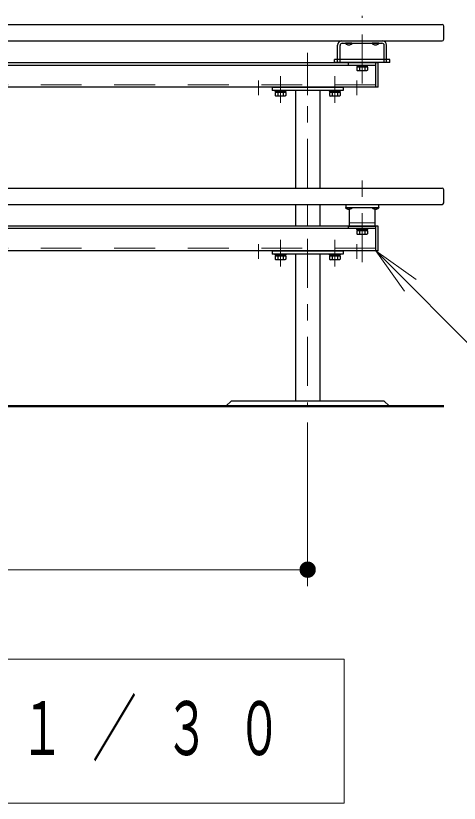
# Model space of a CAD drawing. Units: millimetres on the paper. Extents: x -385 to 0, y 0 to 267.
# Drawn here: x -293.1 to -265.96, y 71.22 to 119.36 of the extents above; entities that cross this region are included whole.
import ezdxf

# ---------------------------------------------------------------- set-up
doc = ezdxf.new("R2010")
doc.units = ezdxf.units.MM
doc.linetypes.add('USER1', pattern=[4.5, 2.5, -2])
doc.linetypes.add('USER2', pattern=[6, 3, -1, 1, -1])
doc.layers.add('LY_1', color=7, linetype='Continuous', lineweight=25)
doc.styles.add('ＭＳ ゴシック', font='')
doc.styles.get('ＭＳ ゴシック').set_extended_font_data('MS Gothic')

# ---------------------------------------------------------------- blocks, each defined once
blk = doc.blocks.new('filled_dot')
at = {"color": 0, "linetype": 'Continuous', "lineweight": -2, "const_width": 1.25}
blk.add_lwpolyline([(-0.625, 0, 1), (0.625, 0, 1)], format="xyb", close=True, dxfattribs=at)

msp = doc.modelspace()

# ---------------------------------------------------------------- linework, layer by layer
at = {"layer": 'LY_1', "color": 40, "linetype": 'USER2', "lineweight": 13}
msp.add_line((-271.902, 115.227), (-271.902, 119.364), dxfattribs=at)
at = {"layer": 'LY_1', "color": 40}
for p, q in [((-326.801, 118.831), (-267.002, 118.831)), ((-266.902, 117.931), (-266.902, 118.731)), ((-326.801, 117.831), (-267.002, 117.831)), ((-273.402, 116.497), (-273.402, 117.564)), ((-273.252, 116.497), (-273.252, 117.547)), ((-273.135, 117.831), (-270.668, 117.831)), ((-273.118, 117.681), (-270.685, 117.681)), ((-270.552, 116.497), (-270.552, 117.547)), ((-270.402, 116.497), (-270.402, 117.564)), ((-270.202, 116.697), (-273.601, 116.697)), ((-273.601, 116.497), (-273.601, 116.697)), ((-270.202, 116.497), (-270.202, 116.697)), ((-270.202, 116.497), (-273.601, 116.497))]:
    msp.add_line(p, q, dxfattribs=at)
at = {"layer": 'LY_1'}
for p, q in [((-272.915, 117.681), (-272.915, 117.664)), ((-272.522, 117.681), (-272.915, 117.681)), ((-272.522, 117.664), (-272.915, 117.664)), ((-272.522, 117.681), (-272.522, 117.664)), ((-271.282, 117.681), (-271.282, 117.664)), ((-270.888, 117.681), (-271.282, 117.681)), ((-270.888, 117.664), (-271.282, 117.664)), ((-270.888, 117.681), (-270.888, 117.664)), ((-326.801, 108.831), (-267.002, 108.831)), ((-266.902, 107.931), (-266.902, 108.731)), ((-326.801, 107.831), (-267.002, 107.831)), ((-272.915, 107.631), (-272.915, 107.614)), ((-272.915, 107.631), (-272.522, 107.631)), ((-272.915, 107.614), (-272.522, 107.614)), ((-272.902, 107.831), (-272.902, 107.631)), ((-272.902, 107.631), (-270.902, 107.631)), ((-272.685, 107.631), (-272.685, 106.497)), ((-272.522, 107.631), (-272.522, 107.614)), ((-271.282, 107.631), (-271.282, 107.614)), ((-271.282, 107.631), (-270.888, 107.631)), ((-271.282, 107.614), (-270.888, 107.614)), ((-271.118, 107.631), (-271.118, 106.497)), ((-270.902, 107.831), (-270.902, 107.631)), ((-270.888, 107.631), (-270.888, 107.614)), ((-272.685, 106.497), (-271.118, 106.497)), ((-272.252, 106.347), (-271.552, 106.347)), ((-272.252, 106.347), (-272.252, 106.297)), ((-272.252, 106.297), (-271.552, 106.297)), ((-272.208, 106.297), (-272.208, 106.214)), ((-271.595, 106.297), (-272.208, 106.297)), ((-271.595, 106.214), (-272.208, 106.214)), ((-271.924, 106.297), (-271.902, 106.214)), ((-271.902, 106.297), (-271.879, 106.214)), ((-271.595, 106.297), (-271.595, 106.214)), ((-271.552, 106.297), (-271.552, 106.347)), ((-277.251, 104.797), (-276.551, 104.797)), ((-277.251, 104.797), (-277.251, 104.747)), ((-277.251, 104.747), (-276.551, 104.747)), ((-277.208, 104.747), (-277.208, 104.664)), ((-276.595, 104.747), (-277.208, 104.747)), ((-276.595, 104.664), (-277.208, 104.664)), ((-276.924, 104.747), (-276.901, 104.664)), ((-276.901, 104.747), (-276.879, 104.664)), ((-276.595, 104.747), (-276.595, 104.664)), ((-276.551, 104.747), (-276.551, 104.797)), ((-273.918, 104.797), (-273.218, 104.797)), ((-273.918, 104.797), (-273.918, 104.747)), ((-273.918, 104.747), (-273.218, 104.747)), ((-273.875, 104.747), (-273.875, 104.664)), ((-273.262, 104.747), (-273.875, 104.747)), ((-273.262, 104.664), (-273.875, 104.664)), ((-273.59, 104.747), (-273.568, 104.664)), ((-273.568, 104.747), (-273.546, 104.664)), ((-273.262, 104.747), (-273.262, 104.664)), ((-273.218, 104.747), (-273.218, 104.797)), ((-279.901, 95.831), (-280.235, 95.497)), ((-279.901, 95.831), (-270.568, 95.831)), ((-270.568, 95.831), (-270.235, 95.497))]:
    msp.add_line(p, q, dxfattribs=at)
at = {"layer": 'LY_1', "linetype": 'USER2', "lineweight": 13}
for p, q in [((-275.235, 108.831), (-275.235, 117.095)), ((-271.902, 104.291), (-271.902, 109.759)), ((-275.235, 106.497), (-275.235, 107.831))]:
    msp.add_line(p, q, dxfattribs=at)
at = {"layer": 'LY_1', "color": 4, "linetype": 'USER2', "lineweight": 13}
for p, q in [((-271.902, 116.747), (-271.902, 115.853)), ((-276.901, 115.661), (-276.901, 114.035)), ((-273.568, 115.661), (-273.568, 114.035)), ((-278.235, 115.397), (-278.235, 114.503)), ((-276.901, 115.397), (-276.901, 114.503)), ((-275.235, 115.397), (-275.235, 114.503)), ((-273.568, 115.397), (-273.568, 114.503)), ((-272.235, 115.397), (-272.235, 114.503)), ((-271.902, 106.747), (-271.902, 105.853)), ((-276.901, 105.661), (-276.901, 104.035)), ((-275.235, 105.729), (-275.235, 95.497)), ((-275.235, 105.729), (-275.235, 95.497)), ((-273.568, 105.661), (-273.568, 104.035)), ((-278.235, 105.397), (-278.235, 104.503)), ((-272.235, 105.397), (-272.235, 104.503))]:
    msp.add_line(p, q, dxfattribs=at)
at = {"layer": 'LY_1', "color": 4}
for p, q in [((-322.884, 116.497), (-270.918, 116.497)), ((-322.734, 116.347), (-271.068, 116.347)), ((-272.735, 116.347), (-272.735, 116.497)), ((-271.068, 114.997), (-271.068, 116.497)), ((-270.918, 114.997), (-270.918, 116.497)), ((-270.918, 114.997), (-322.884, 114.997)), ((-277.401, 114.997), (-277.401, 114.797)), ((-277.401, 114.997), (-273.068, 114.997)), ((-273.068, 114.797), (-277.401, 114.797)), ((-275.985, 114.797), (-275.985, 108.831)), ((-274.485, 114.797), (-274.485, 108.831)), ((-273.068, 114.997), (-273.068, 114.797)), ((-275.985, 107.831), (-275.985, 106.497)), ((-274.485, 107.831), (-274.485, 106.497)), ((-270.918, 106.497), (-322.884, 106.497)), ((-272.735, 106.347), (-272.735, 106.497)), ((-271.068, 104.997), (-271.068, 106.497)), ((-270.918, 104.997), (-270.918, 106.497)), ((-271.068, 106.347), (-322.734, 106.347)), ((-270.918, 104.997), (-322.884, 104.997)), ((-277.401, 104.997), (-273.068, 104.997)), ((-277.401, 104.997), (-277.401, 104.797)), ((-273.068, 104.997), (-273.068, 104.797)), ((-273.068, 104.797), (-277.401, 104.797)), ((-275.985, 104.797), (-275.985, 95.831)), ((-274.485, 104.797), (-274.485, 95.831))]:
    msp.add_line(p, q, dxfattribs=at)
at = {"layer": 'LY_1', "color": 131}
for p, q in [((-272.252, 116.347), (-272.252, 116.297)), ((-272.252, 116.347), (-271.552, 116.347)), ((-272.252, 116.297), (-271.552, 116.297)), ((-271.574, 116.214), (-272.229, 116.214)), ((-272.229, 116.214), (-272.229, 116.031)), ((-271.595, 116.297), (-272.208, 116.297)), ((-272.208, 116.297), (-272.208, 116.214)), ((-271.595, 116.214), (-272.208, 116.214)), ((-272.065, 116.214), (-272.065, 116.031)), ((-271.924, 116.297), (-271.902, 116.214)), ((-271.902, 116.297), (-271.879, 116.214)), ((-271.738, 116.214), (-271.738, 116.031)), ((-271.595, 116.297), (-271.595, 116.214)), ((-271.574, 116.214), (-271.574, 116.031)), ((-271.552, 116.297), (-271.552, 116.347)), ((-272.229, 116.031), (-272.177, 116.001)), ((-271.627, 116.001), (-272.177, 116.001)), ((-271.574, 116.031), (-271.627, 116.001)), ((-277.251, 114.797), (-277.251, 114.747)), ((-277.251, 114.797), (-276.551, 114.797)), ((-277.251, 114.747), (-276.551, 114.747)), ((-277.228, 114.664), (-277.228, 114.481)), ((-276.574, 114.664), (-277.228, 114.664)), ((-276.595, 114.747), (-277.208, 114.747)), ((-277.208, 114.747), (-277.208, 114.664)), ((-276.595, 114.664), (-277.208, 114.664)), ((-277.065, 114.664), (-277.065, 114.481)), ((-276.924, 114.747), (-276.901, 114.664)), ((-276.901, 114.747), (-276.879, 114.664)), ((-276.738, 114.664), (-276.738, 114.481)), ((-276.595, 114.747), (-276.595, 114.664)), ((-276.574, 114.664), (-276.574, 114.481)), ((-276.551, 114.747), (-276.551, 114.797)), ((-273.918, 114.797), (-273.918, 114.747)), ((-273.918, 114.797), (-273.218, 114.797)), ((-273.918, 114.747), (-273.218, 114.747)), ((-273.895, 114.664), (-273.895, 114.481)), ((-273.241, 114.664), (-273.895, 114.664)), ((-273.261, 114.747), (-273.875, 114.747)), ((-273.875, 114.747), (-273.875, 114.664)), ((-273.261, 114.664), (-273.875, 114.664)), ((-273.732, 114.664), (-273.732, 114.481)), ((-273.59, 114.747), (-273.568, 114.664)), ((-273.568, 114.747), (-273.546, 114.664)), ((-273.404, 114.664), (-273.404, 114.481)), ((-273.261, 114.747), (-273.261, 114.664)), ((-273.241, 114.664), (-273.241, 114.481)), ((-273.218, 114.747), (-273.218, 114.797)), ((-277.228, 114.481), (-277.176, 114.451)), ((-276.626, 114.451), (-277.176, 114.451)), ((-276.574, 114.481), (-276.626, 114.451)), ((-273.895, 114.481), (-273.843, 114.451)), ((-273.293, 114.451), (-273.843, 114.451)), ((-273.241, 114.481), (-273.293, 114.451)), ((-272.229, 106.214), (-272.229, 106.031)), ((-271.574, 106.214), (-272.229, 106.214)), ((-272.229, 106.031), (-272.177, 106)), ((-271.627, 106), (-272.177, 106)), ((-272.065, 106.214), (-272.065, 106.031)), ((-271.738, 106.214), (-271.738, 106.031)), ((-271.574, 106.031), (-271.627, 106)), ((-271.574, 106.214), (-271.574, 106.031)), ((-277.229, 104.664), (-277.229, 104.481)), ((-276.574, 104.664), (-277.229, 104.664)), ((-277.229, 104.481), (-277.176, 104.45)), ((-277.065, 104.664), (-277.065, 104.481)), ((-276.738, 104.664), (-276.738, 104.481)), ((-276.574, 104.481), (-276.626, 104.45)), ((-276.574, 104.664), (-276.574, 104.481)), ((-273.895, 104.664), (-273.895, 104.481)), ((-273.241, 104.664), (-273.895, 104.664)), ((-273.895, 104.481), (-273.843, 104.45)), ((-273.732, 104.664), (-273.732, 104.481)), ((-273.405, 104.664), (-273.405, 104.481)), ((-273.241, 104.481), (-273.293, 104.45)), ((-273.241, 104.664), (-273.241, 104.481)), ((-276.626, 104.45), (-277.176, 104.45)), ((-273.293, 104.45), (-273.843, 104.45))]:
    msp.add_line(p, q, dxfattribs=at)
at = {"layer": 'LY_1', "color": 4, "linetype": 'USER1', "lineweight": 13}
for p, q in [((-271.068, 115.147), (-322.734, 115.147)), ((-271.068, 105.147), (-322.734, 105.147))]:
    msp.add_line(p, q, dxfattribs=at)
at = {"layer": 'LY_1', "linetype": 'USER1', "lineweight": 13}
msp.add_line((-272.685, 106.697), (-271.118, 106.697), dxfattribs=at)
at = {"layer": 'LY_1', "lineweight": 13}
for p, q in [((-271.068, 104.997), (-268.947, 102.876)), ((-271.068, 104.997), (-268.593, 103.229)), ((-269.3, 102.522), (-271.068, 104.997)), ((-275.235, 94.497), (-275.235, 84.497)), ((-275.235, 85.497), (-318.568, 85.497)), ((-273.001, 80.018), (-320.801, 80.018)), ((-273.001, 71.218), (-273.001, 80.018)), ((-320.801, 71.218), (-273.001, 71.218))]:
    msp.add_line(p, q, dxfattribs=at)
at = {"layer": 'LY_1', "lineweight": 50}
msp.add_line((-326.901, 95.497), (-266.901, 95.497), dxfattribs=at)
at = {"layer": 'LY_1', "lineweight": 13}
msp.add_lwpolyline([(-271.068, 104.997), (-264.385, 98.315), (-238.99, 98.315)], dxfattribs=at)
at = {"layer": 'LY_1', "color": 40}
for centre, radius, start, end in [((-267.002, 118.731), 0.1, 0, 90), ((-273.135, 117.564), 0.267, 90, 180), ((-273.118, 117.547), 0.133, 90, 180), ((-270.685, 117.547), 0.133, 0, 90), ((-270.668, 117.564), 0.267, 0, 90), ((-267.002, 117.931), 0.1, 270, 0)]:
    msp.add_arc(centre, radius, start, end, dxfattribs=at)
at = {"layer": 'LY_1'}
for centre, radius, start, end in [((-272.718, 117.844), 0.267, 222.4359, 317.5641), ((-271.085, 117.844), 0.267, 222.4359, 317.5641), ((-267.002, 108.731), 0.1, 0, 90), ((-267.002, 107.931), 0.1, 270, 0), ((-272.718, 107.794), 0.267, 222.4359, 317.5641), ((-271.085, 107.794), 0.267, 222.4359, 317.5641)]:
    msp.add_arc(centre, radius, start, end, dxfattribs=at)
at = {"layer": 'LY_1', "color": 131}
for centre, radius, start, end in [((-272.147, 116.172), 0.164, 240, 300), ((-271.902, 116.46), 0.459, 249.136, 290.864), ((-271.656, 116.172), 0.164, 240, 300), ((-277.147, 114.622), 0.164, 240, 300), ((-276.901, 114.91), 0.459, 249.136, 290.864), ((-276.656, 114.622), 0.164, 240, 300), ((-273.813, 114.622), 0.164, 240, 300), ((-273.568, 114.91), 0.459, 249.136, 290.864), ((-273.323, 114.622), 0.164, 240, 300), ((-272.147, 106.172), 0.164, 240, 300), ((-271.902, 106.46), 0.459, 249.136, 290.864), ((-271.656, 106.172), 0.164, 240, 300), ((-277.147, 104.622), 0.164, 240, 300), ((-276.901, 104.91), 0.459, 249.136, 290.864), ((-276.656, 104.622), 0.164, 240, 300), ((-273.814, 104.622), 0.164, 240, 300), ((-273.568, 104.91), 0.459, 249.136, 290.864), ((-273.323, 104.622), 0.164, 240, 300)]:
    msp.add_arc(centre, radius, start, end, dxfattribs=at)

# ---------------------------------------------------------------- block references
at = {"layer": 'LY_1', "lineweight": 13, "xscale": 0.4, "yscale": 0.4, "rotation": 180}
msp.add_blockref('filled_dot', (-275.235, 85.497), dxfattribs=at)

# ---------------------------------------------------------------- texts
at = {"layer": 'LY_1', "insert": (-319.401, 75.618), "char_height": 3.299, "attachment_point": 4, "style": 'ＭＳ ゴシック'}
msp.add_mtext('\\T1.64;\\W0.6;正面図\u3000Ｓ＝１／３０', dxfattribs=at)

doc.saveas('drawing.dxf')
